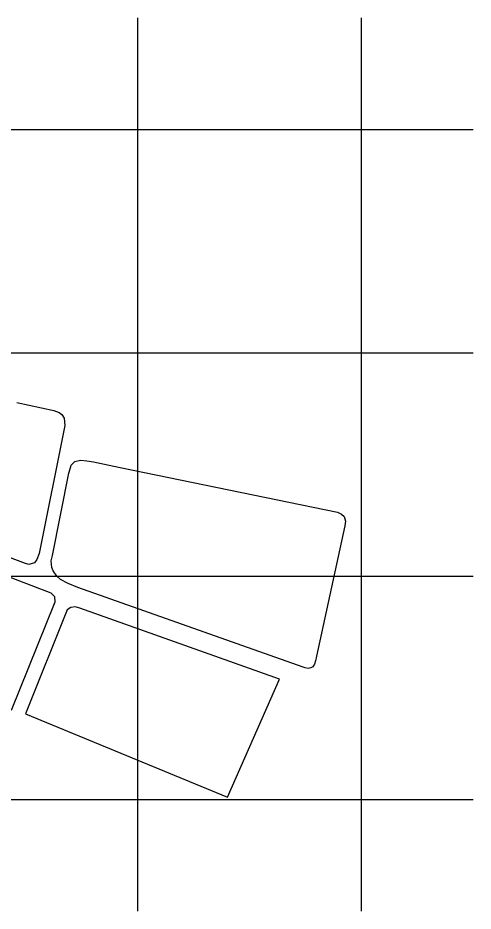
# Model space of a CAD drawing. Extents: x 0 to 346944, y 0 to 6285838.
# Drawn here: x 344346.3 to 344550, y 6284250 to 6284650 of the extents above; entities that cross this region are included whole.
import ezdxf

# ---------------------------------------------------------------- set-up
doc = ezdxf.new("R2010")
doc.units = 0
doc.header["$LTSCALE"] = 5
doc.layers.add('CALLES-URBANAS', color=6, linetype='Continuous')
doc.layers.add('GRILLA', color=254, linetype='Continuous')

# ---------------------------------------------------------------- blocks, each defined once
blk = doc.blocks.new('*U96')
at = {"layer": 'GRILLA', "lineweight": -3}
for points in [[(400, 250), (400, 350)], [(500, 250), (500, 350)], [(250, 300), (350, 300)], [(350, 300), (450, 300)], [(450, 300), (550, 300)], [(400, 150), (400, 250)], [(500, 150), (500, 250)], [(250, 200), (350, 200)], [(350, 200), (450, 200)], [(450, 200), (550, 200)], [(400, 50), (400, 150)], [(500, 50), (500, 150)], [(250, 100), (350, 100)], [(350, 100), (450, 100)], [(450, 100), (550, 100)], [(400, -50), (400, 50)], [(500, -50), (500, 50)], [(250, 0), (350, 0)], [(350, 0), (450, 0)], [(450, 0), (550, 0)]]:
    blk.add_lwpolyline(points, dxfattribs=at)

msp = doc.modelspace()

# ---------------------------------------------------------------- linework, layer by layer
at = {"layer": 'CALLES-URBANAS'}
for points, elevation in [([(344345.88, 6284477.78), (344362.47, 6284474.16), (344364.73, 6284473.22), (344366.06, 6284472.33), (344367.03, 6284470.75), (344367.31, 6284467.43), (344355.89, 6284410.18), (344354.86, 6284407.39), (344353.72, 6284405.94), (344351.25, 6284405.2)], 14.56), ([(344476.26, 6284358.72), (344474.9, 6284358.9), (344473.95, 6284359.32), (344373.08, 6284394.87), (344368.89, 6284396.68), (344365.45, 6284398.55), (344363.81, 6284400.04), (344362.1, 6284402.33), (344361.47, 6284403.89), (344361.22, 6284406.84), (344361.77, 6284409.32), (344369.09, 6284446.17), (344369.66, 6284448.13), (344370.24, 6284449.71), (344371.75, 6284451.39), (344374.34, 6284451.87), (344377.2, 6284451.66), (344380.11, 6284451.24), (344392.15, 6284448.62), (344489.35, 6284428.61), (344491.18, 6284427.77), (344492.36, 6284426.66), (344492.88, 6284424.64), (344492.64, 6284422.49), (344480, 6284364.11), (344479.51, 6284362.07), (344479.06, 6284360.56), (344478.3, 6284359.45), (344477.36, 6284358.92), (344476.26, 6284358.72)], 29.56), ([(344343.48, 6284339.98), (344363.06, 6284388.43), (344362.79, 6284390.77), (344361.21, 6284392.31), (344345.22, 6284398.52), (344280.85, 6284423.16), (344224.72, 6284444.06)], 11485), ([(344351.25, 6284405.2), (344349.7, 6284405.61), (344347.35, 6284406.49), (344245.81, 6284444.91)], 14.56), ([(344463.34, 6284353.84), (344374.09, 6284385.73), (344372, 6284386.31), (344369.95, 6284386.04), (344368.45, 6284384.85), (344349.68, 6284338.38), (344440.09, 6284301.06), (344463.34, 6284353.84)], 54.56), ([(344463.34, 6284353.84), (344374.09, 6284385.73), (344372, 6284386.31), (344369.95, 6284386.04), (344368.45, 6284384.85), (344349.68, 6284338.38), (344440.09, 6284301.06), (344463.34, 6284353.84)], 11502)]:
    msp.add_lwpolyline(points, dxfattribs=dict(at, elevation=elevation))

# ---------------------------------------------------------------- block references
at = {"layer": 'GRILLA', "lineweight": -3}
msp.add_blockref('*U96', (344000, 6284300), dxfattribs=at)

doc.saveas('drawing.dxf')
